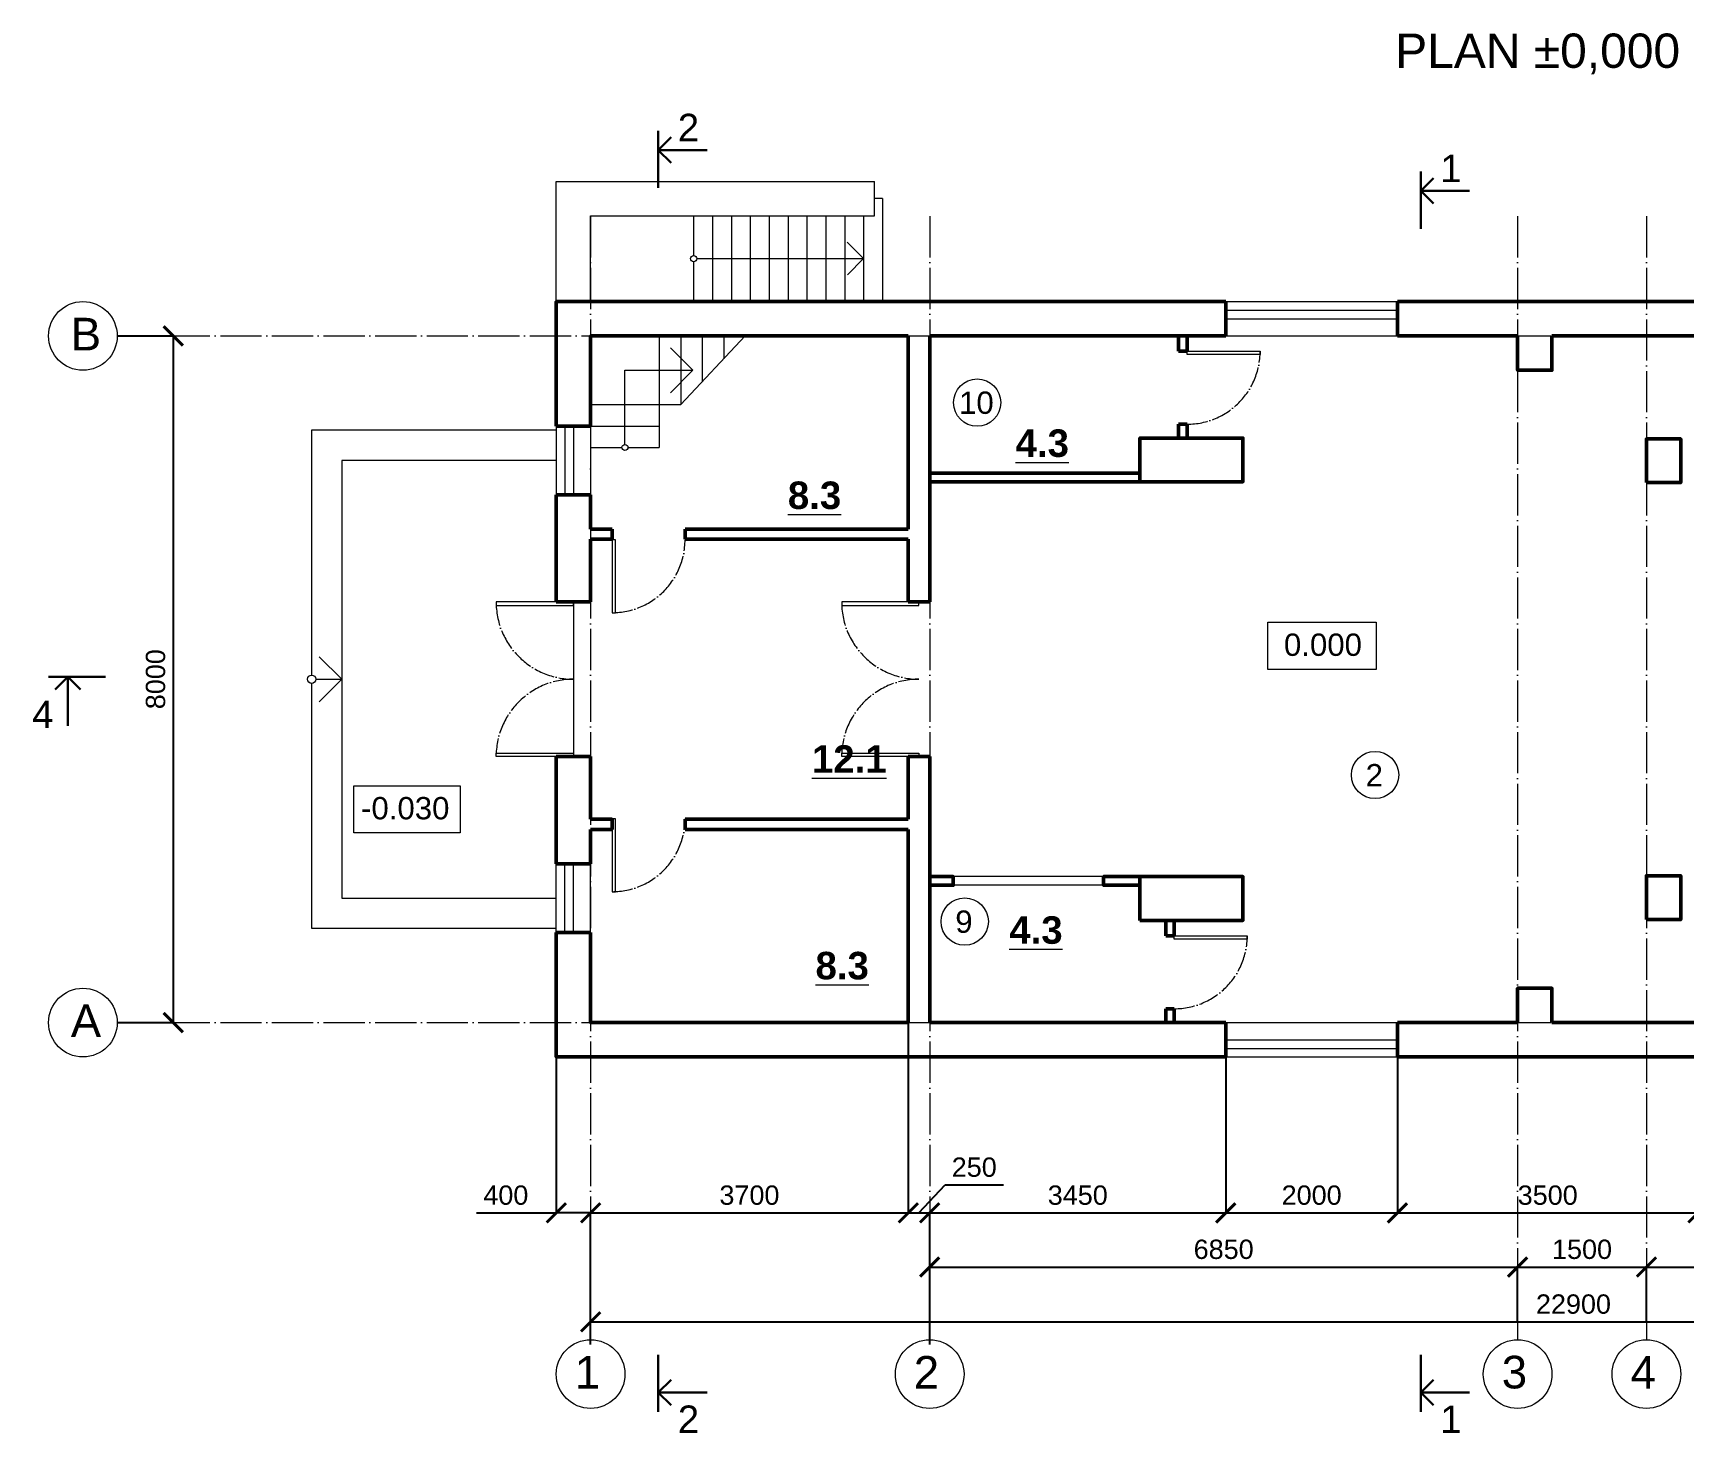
# Model space of a CAD drawing. Header units: millimetres. Extents: x 159 to 5807, y 71 to 6378.
# Drawn here: x 159 to 2082, y 72 to 1703 of the extents above; entities that cross this region are included whole.
import ezdxf

# ---------------------------------------------------------------- set-up
doc = ezdxf.new("R2010")
doc.units = ezdxf.units.MM
doc.linetypes.add('ACAD_ISO04W100', pattern=[30, 24, -3, 0, -3])
for name, color, linetype, lineweight in [('dim', 4, 'Continuous', 13), ('floor', 167, 'Continuous', 13), ('wall', 5, 'Continuous', 50), ('windows', 132, 'Continuous', 13)]:
    doc.layers.add(name, color=color, linetype=linetype, lineweight=lineweight)
doc.styles.add('dim_st2', font='arial.ttf')
doc.styles.get("Standard").update_dxf_attribs({"font": 'arial.ttf'})
doc.dimstyles.new('dims_100', dxfattribs={"dimscale": 9, "dimtxt": 2.5, "dimasz": 2.5, "dimexe": 0, "dimexo": 0, "dimgap": 1, "dimtad": 1, "dimlfac": 10, "dimrnd": 5, "dimtxsty": 'dim_st2', "dimblk": '1q', "dimcen": 2.5, "dimadec": 0, "dimazin": 0, "dimtfac": 1, "dimtmove": 1, "dimatfit": 2, "dimldrblk": '1q', "dimfxl": 1, "dimarcsym": 0})

# ---------------------------------------------------------------- blocks, each defined once
blk = doc.blocks.new('1q')
at = {"color": 0, "linetype": 'ByBlock', "const_width": 0.15}
blk.add_lwpolyline([(-0.5, -0.5), (0.5, 0.5)], dxfattribs=at)
blk = doc.blocks.new('*D60')
at = {"layer": 'Defpoints', "color": 0, "transparency": 16777216}
for p in [(256.6, 1349.7), (256.6, 549.7), (321.9, 549.7)]:
    blk.add_point(p, dxfattribs=at)
at = {"layer": 'dim', "color": 0, "lineweight": -2, "transparency": 16777216}
for p, q in [((256.6, 1349.7), (321.9, 1349.7)), ((321.9, 1349.7), (321.9, 549.7)), ((256.6, 549.7), (321.9, 549.7))]:
    blk.add_line(p, q, dxfattribs=at)
at = {"layer": 'dim', "color": 0, "lineweight": -2, "transparency": 16777216, "xscale": 22.5, "yscale": 22.5, "zscale": 22.5}
for p, rotation in [((321.9, 1349.7), 90), ((321.9, 549.7), 270)]:
    blk.add_blockref('1q', p, dxfattribs=dict(at, rotation=rotation))
at = {"layer": 'dim', "color": 0, "transparency": 16777216, "insert": (301.4, 949.7), "char_height": 22.5, "attachment_point": 5, "rotation": 90, "style": 'dim_st2'}
blk.add_mtext('8000', dxfattribs=at)
blk = doc.blocks.new('*D61')
at = {"layer": 'Defpoints', "color": 0, "transparency": 16777216}
for p in [(768.2, 509.7), (768.2, 328), (808.2, 174.8)]:
    blk.add_point(p, dxfattribs=at)
at = {"layer": 'dim', "color": 0, "lineweight": -2, "transparency": 16777216}
for p, q in [((768.2, 509.7), (768.2, 328)), ((675.1, 328), (768.2, 328)), ((808.2, 328), (768.2, 328)), ((808.2, 174.8), (808.2, 328))]:
    blk.add_line(p, q, dxfattribs=at)
at = {"layer": 'dim', "color": 0, "lineweight": -2, "transparency": 16777216, "xscale": 22.5, "yscale": 22.5, "zscale": 22.5, "rotation": 180}
blk.add_blockref('1q', (768.2, 328), dxfattribs=at)
at = {"layer": 'dim', "color": 0, "lineweight": -2, "transparency": 16777216, "xscale": 22.5, "yscale": 22.5, "zscale": 22.5}
blk.add_blockref('1q', (808.2, 328), dxfattribs=at)
at = {"layer": 'dim', "color": 0, "transparency": 16777216, "insert": (709.4, 348.5), "char_height": 22.5, "attachment_point": 5, "style": 'dim_st2'}
blk.add_mtext('400', dxfattribs=at)
blk = doc.blocks.new('*D43')
at = {"layer": 'Defpoints', "color": 0, "transparency": 16777216}
for p in [(1178.2, 549.7), (1178.2, 328), (808.2, 299.8)]:
    blk.add_point(p, dxfattribs=at)
at = {"layer": 'dim', "color": 0, "lineweight": -2, "transparency": 16777216}
for p, q in [((1178.2, 549.7), (1178.2, 328)), ((808.2, 299.8), (808.2, 328)), ((808.2, 328), (1178.2, 328))]:
    blk.add_line(p, q, dxfattribs=at)
at = {"layer": 'dim', "color": 0, "lineweight": -2, "transparency": 16777216, "xscale": 22.5, "yscale": 22.5, "zscale": 22.5, "rotation": 180}
blk.add_blockref('1q', (808.2, 328), dxfattribs=at)
at = {"layer": 'dim', "color": 0, "lineweight": -2, "transparency": 16777216, "xscale": 22.5, "yscale": 22.5, "zscale": 22.5}
blk.add_blockref('1q', (1178.2, 328), dxfattribs=at)
at = {"layer": 'dim', "color": 0, "transparency": 16777216, "insert": (993.2, 348.5), "char_height": 22.5, "attachment_point": 5, "style": 'dim_st2'}
blk.add_mtext('3700', dxfattribs=at)
blk = doc.blocks.new('*D44')
at = {"layer": 'Defpoints', "color": 0, "transparency": 16777216}
for p in [(1178.2, 549.7), (1203.2, 328), (1203.2, 174.8)]:
    blk.add_point(p, dxfattribs=at)
at = {"layer": 'dim', "color": 0, "lineweight": -2, "transparency": 16777216}
for p, q in [((1178.2, 549.7), (1178.2, 328)), ((1190.7, 328), (1221.1, 360.6)), ((1221.1, 360.6), (1289.1, 360.6)), ((1178.2, 328), (1203.2, 328)), ((1203.2, 174.8), (1203.2, 328))]:
    blk.add_line(p, q, dxfattribs=at)
at = {"layer": 'dim', "color": 0, "lineweight": -2, "transparency": 16777216, "xscale": 22.5, "yscale": 22.5, "zscale": 22.5, "rotation": 180}
blk.add_blockref('1q', (1178.2, 328), dxfattribs=at)
at = {"layer": 'dim', "color": 0, "lineweight": -2, "transparency": 16777216, "xscale": 22.5, "yscale": 22.5, "zscale": 22.5}
blk.add_blockref('1q', (1203.2, 328), dxfattribs=at)
at = {"layer": 'dim', "color": 0, "transparency": 16777216, "insert": (1255.1, 381.1), "char_height": 22.5, "attachment_point": 5, "style": 'dim_st2'}
blk.add_mtext('250', dxfattribs=at)
blk = doc.blocks.new('*D62')
at = {"layer": 'Defpoints', "color": 0, "transparency": 16777216}
for p in [(1548.2, 509.7), (1548.2, 328), (1203.2, 174.8)]:
    blk.add_point(p, dxfattribs=at)
at = {"layer": 'dim', "color": 0, "lineweight": -2, "transparency": 16777216}
for p, q in [((1548.2, 509.7), (1548.2, 328)), ((1203.2, 174.8), (1203.2, 328)), ((1203.2, 328), (1548.2, 328))]:
    blk.add_line(p, q, dxfattribs=at)
at = {"layer": 'dim', "color": 0, "lineweight": -2, "transparency": 16777216, "xscale": 22.5, "yscale": 22.5, "zscale": 22.5, "rotation": 180}
blk.add_blockref('1q', (1203.2, 328), dxfattribs=at)
at = {"layer": 'dim', "color": 0, "lineweight": -2, "transparency": 16777216, "xscale": 22.5, "yscale": 22.5, "zscale": 22.5}
blk.add_blockref('1q', (1548.2, 328), dxfattribs=at)
at = {"layer": 'dim', "color": 0, "transparency": 16777216, "insert": (1375.7, 348.5), "char_height": 22.5, "attachment_point": 5, "style": 'dim_st2'}
blk.add_mtext('3450', dxfattribs=at)
blk = doc.blocks.new('*D63')
at = {"layer": 'Defpoints', "color": 0, "transparency": 16777216}
for p in [(1548.2, 509.7), (1748.2, 509.7), (1748.2, 328)]:
    blk.add_point(p, dxfattribs=at)
at = {"layer": 'dim', "color": 0, "lineweight": -2, "transparency": 16777216}
for p, q in [((1548.2, 509.7), (1548.2, 328)), ((1748.2, 509.7), (1748.2, 328)), ((1548.2, 328), (1748.2, 328))]:
    blk.add_line(p, q, dxfattribs=at)
at = {"layer": 'dim', "color": 0, "lineweight": -2, "transparency": 16777216, "xscale": 22.5, "yscale": 22.5, "zscale": 22.5, "rotation": 180}
blk.add_blockref('1q', (1548.2, 328), dxfattribs=at)
at = {"layer": 'dim', "color": 0, "lineweight": -2, "transparency": 16777216, "xscale": 22.5, "yscale": 22.5, "zscale": 22.5}
blk.add_blockref('1q', (1748.2, 328), dxfattribs=at)
at = {"layer": 'dim', "color": 0, "transparency": 16777216, "insert": (1648.2, 348.5), "char_height": 22.5, "attachment_point": 5, "style": 'dim_st2'}
blk.add_mtext('2000', dxfattribs=at)
blk = doc.blocks.new('*D64')
at = {"layer": 'Defpoints', "color": 0, "transparency": 16777216}
for p in [(1748.2, 509.7), (2098.2, 509.7), (2098.2, 328)]:
    blk.add_point(p, dxfattribs=at)
at = {"layer": 'dim', "color": 0, "lineweight": -2, "transparency": 16777216}
for p, q in [((1748.2, 509.7), (1748.2, 328)), ((2098.2, 509.7), (2098.2, 328)), ((1748.2, 328), (2098.2, 328))]:
    blk.add_line(p, q, dxfattribs=at)
at = {"layer": 'dim', "color": 0, "lineweight": -2, "transparency": 16777216, "xscale": 22.5, "yscale": 22.5, "zscale": 22.5, "rotation": 180}
blk.add_blockref('1q', (1748.2, 328), dxfattribs=at)
at = {"layer": 'dim', "color": 0, "lineweight": -2, "transparency": 16777216, "xscale": 22.5, "yscale": 22.5, "zscale": 22.5}
blk.add_blockref('1q', (2098.2, 328), dxfattribs=at)
at = {"layer": 'dim', "color": 0, "transparency": 16777216, "insert": (1923.2, 348.5), "char_height": 22.5, "attachment_point": 5, "style": 'dim_st2'}
blk.add_mtext('3500', dxfattribs=at)
blk = doc.blocks.new('*D81')
at = {"layer": 'Defpoints', "color": 0, "transparency": 16777216}
for p in [(3098.2, 201.1), (808.2, 180.1), (3098.2, 180.1)]:
    blk.add_point(p, dxfattribs=at)
at = {"layer": 'dim', "color": 0, "lineweight": -2, "transparency": 16777216}
for p, q in [((808.2, 180.1), (808.2, 201.1)), ((808.2, 201.1), (3098.2, 201.1)), ((3098.2, 180.1), (3098.2, 201.1))]:
    blk.add_line(p, q, dxfattribs=at)
at = {"layer": 'dim', "color": 0, "lineweight": -2, "transparency": 16777216, "xscale": 22.5, "yscale": 22.5, "zscale": 22.5, "rotation": 180}
blk.add_blockref('1q', (808.2, 201.1), dxfattribs=at)
at = {"layer": 'dim', "color": 0, "lineweight": -2, "transparency": 16777216, "xscale": 22.5, "yscale": 22.5, "zscale": 22.5}
blk.add_blockref('1q', (3098.2, 201.1), dxfattribs=at)
at = {"layer": 'dim', "color": 0, "transparency": 16777216, "insert": (1953.2, 221.6), "char_height": 22.5, "attachment_point": 5, "style": 'dim_st2'}
blk.add_mtext('22900', dxfattribs=at)
blk = doc.blocks.new('*D54')
at = {"layer": 'Defpoints', "color": 0, "transparency": 16777216}
for p in [(1888.2, 264.9), (1203.2, 201.1), (1888.2, 201.1)]:
    blk.add_point(p, dxfattribs=at)
at = {"layer": 'dim', "color": 0, "lineweight": -2, "transparency": 16777216}
for p, q in [((1203.2, 201.1), (1203.2, 264.9)), ((1203.2, 264.9), (1888.2, 264.9)), ((1888.2, 201.1), (1888.2, 264.9))]:
    blk.add_line(p, q, dxfattribs=at)
at = {"layer": 'dim', "color": 0, "lineweight": -2, "transparency": 16777216, "xscale": 22.5, "yscale": 22.5, "zscale": 22.5, "rotation": 180}
blk.add_blockref('1q', (1203.2, 264.9), dxfattribs=at)
at = {"layer": 'dim', "color": 0, "lineweight": -2, "transparency": 16777216, "xscale": 22.5, "yscale": 22.5, "zscale": 22.5}
blk.add_blockref('1q', (1888.2, 264.9), dxfattribs=at)
at = {"layer": 'dim', "color": 0, "transparency": 16777216, "insert": (1545.7, 285.4), "char_height": 22.5, "attachment_point": 5, "style": 'dim_st2'}
blk.add_mtext('6850', dxfattribs=at)
blk = doc.blocks.new('*D55')
at = {"layer": 'Defpoints', "color": 0, "transparency": 16777216}
for p in [(2038.2, 264.9), (1888.2, 201.1), (2038.2, 201.1)]:
    blk.add_point(p, dxfattribs=at)
at = {"layer": 'dim', "color": 0, "lineweight": -2, "transparency": 16777216}
for p, q in [((1888.2, 201.1), (1888.2, 264.9)), ((1888.2, 264.9), (2038.2, 264.9)), ((2038.2, 201.1), (2038.2, 264.9))]:
    blk.add_line(p, q, dxfattribs=at)
at = {"layer": 'dim', "color": 0, "lineweight": -2, "transparency": 16777216, "xscale": 22.5, "yscale": 22.5, "zscale": 22.5, "rotation": 180}
blk.add_blockref('1q', (1888.2, 264.9), dxfattribs=at)
at = {"layer": 'dim', "color": 0, "lineweight": -2, "transparency": 16777216, "xscale": 22.5, "yscale": 22.5, "zscale": 22.5}
blk.add_blockref('1q', (2038.2, 264.9), dxfattribs=at)
at = {"layer": 'dim', "color": 0, "transparency": 16777216, "insert": (1963.2, 285.4), "char_height": 22.5, "attachment_point": 5, "style": 'dim_st2'}
blk.add_mtext('1500', dxfattribs=at)
blk = doc.blocks.new('*D56')
at = {"layer": 'Defpoints', "color": 0, "transparency": 16777216}
for p in [(2388.2, 264.9), (2038.2, 201.1), (2388.2, 201.1)]:
    blk.add_point(p, dxfattribs=at)
at = {"layer": 'dim', "color": 0, "lineweight": -2, "transparency": 16777216}
for p, q in [((2038.2, 201.1), (2038.2, 264.9)), ((2038.2, 264.9), (2388.2, 264.9)), ((2388.2, 201.1), (2388.2, 264.9))]:
    blk.add_line(p, q, dxfattribs=at)
at = {"layer": 'dim', "color": 0, "lineweight": -2, "transparency": 16777216, "xscale": 22.5, "yscale": 22.5, "zscale": 22.5, "rotation": 180}
blk.add_blockref('1q', (2038.2, 264.9), dxfattribs=at)
at = {"layer": 'dim', "color": 0, "lineweight": -2, "transparency": 16777216, "xscale": 22.5, "yscale": 22.5, "zscale": 22.5}
blk.add_blockref('1q', (2388.2, 264.9), dxfattribs=at)
at = {"layer": 'dim', "color": 0, "transparency": 16777216, "insert": (2213.2, 285.4), "char_height": 22.5, "attachment_point": 5, "style": 'dim_st2'}
blk.add_mtext('3500', dxfattribs=at)

msp = doc.modelspace()

# ---------------------------------------------------------------- linework, layer by layer
at = {"layer": 'dim', "lineweight": 30}
for p, q in [((887.0065, 1522.1434), (887.0065, 1588.7014)), ((887.0065, 1566.1896), (902.0533, 1581.0084)), ((887.0065, 1566.1896), (944.067, 1566.1896)), ((887.0065, 1566.1896), (902.0533, 1551.3708)), ((1775.2132, 1474.4888), (1775.2132, 1541.0468)), ((1775.2132, 1518.535), (1790.26, 1533.3537)), ((1775.2132, 1518.535), (1832.2737, 1518.535)), ((1775.2132, 1518.535), (1790.26, 1503.7162)), ((243.1853, 952.5742), (176.6272, 952.5742)), ((199.1391, 952.5742), (184.3203, 937.5274)), ((199.1391, 952.5742), (199.1391, 895.5137)), ((199.1391, 952.5742), (213.9579, 937.5274)), ((887.0065, 162.6602), (887.0065, 96.1021)), ((1775.2132, 162.6602), (1775.2132, 96.1021)), ((887.0065, 118.614), (902.0533, 133.4328)), ((887.0065, 118.614), (944.067, 118.614)), ((887.0065, 118.614), (902.0533, 103.7952)), ((1775.2132, 118.614), (1790.26, 133.4328)), ((1775.2132, 118.614), (1832.2737, 118.614)), ((1775.2132, 118.614), (1790.26, 103.7952))]:
    msp.add_line(p, q, dxfattribs=at)
at = {"layer": 'dim', "linetype": 'ACAD_ISO04W100', "ltscale": 2}
for p, q in [((808.1861, 1489.0536), (808.1861, 180.1339)), ((1203.1861, 1489.0536), (1203.1861, 180.1339)), ((1888.1861, 1489.0536), (1888.1861, 180.1339)), ((2038.1861, 1489.0536), (2038.1861, 180.1339)), ((256.6383, 1349.6729), (2492.2738, 1349.6729)), ((256.6383, 549.6729), (2492.2738, 549.6729))]:
    msp.add_line(p, q, dxfattribs=at)
at = {"layer": 'dim'}
for points in [[(1597.0527, 1015.9755), (1723.4232, 1015.9755), (1723.4232, 961.097), (1597.0527, 961.097)], [(532.4033, 825.5378), (656.1412, 825.5378), (656.1412, 770.6593), (532.4033, 770.6593)]]:
    msp.add_lwpolyline(points, close=True, dxfattribs=at)
at = {"layer": 'dim', "color": 18, "true_color": 0x000000}
for centre in [(216.6383, 1349.6729), (216.6383, 549.6729), (808.1861, 140.1339), (1203.1861, 140.1339), (1888.1861, 140.1339), (2038.1861, 140.1339)]:
    msp.add_circle(centre, 40, dxfattribs=at)
at = {"layer": 'dim'}
for centre in [(1258.5082, 1271.9273), (1722.0543, 838.1355), (1243.9968, 667.3713)]:
    msp.add_circle(centre, 27.5403, dxfattribs=at)
at = {"layer": 'floor'}
for p, q in [((1138.9606, 1489.6729), (1138.9606, 1529.6729)), ((1148.1861, 1509.6729), (1138.9606, 1509.6729)), ((1148.1861, 1509.6729), (1148.1861, 1389.6729)), ((928.1861, 1489.6729), (928.1861, 1443.2549)), ((950.1861, 1489.6729), (950.1861, 1389.6729)), ((972.1861, 1489.6729), (972.1861, 1389.6729)), ((994.1861, 1489.6729), (994.1861, 1389.6729)), ((1016.1861, 1489.6729), (1016.1861, 1389.6729)), ((1038.1861, 1489.6729), (1038.1861, 1389.6729)), ((1060.1861, 1489.6729), (1060.1861, 1389.6729)), ((1082.1861, 1489.6729), (1082.1861, 1389.6729)), ((1104.1861, 1489.6729), (1104.1861, 1389.6729)), ((1126.1861, 1489.6729), (1126.1861, 1389.6729)), ((1126.1861, 1439.6729), (1106.9281, 1458.931)), ((928.1861, 1436.0909), (928.1861, 1389.6729)), ((931.7681, 1439.6729), (1126.1861, 1439.6729)), ((1126.1861, 1439.6729), (1107.3251, 1420.8118)), ((888.1861, 1349.6729), (888.1861, 1219.6729)), ((913.1861, 1349.6729), (913.1861, 1269.6729)), ((913.1861, 1269.6729), (988.1306, 1349.6729)), ((938.1861, 1349.6729), (938.1861, 1296.3593)), ((963.1861, 1349.6729), (963.1861, 1323.0457)), ((927.2641, 1309.6729), (901.0587, 1335.8784)), ((848.1861, 1223.1526), (848.1861, 1309.6729)), ((848.1861, 1309.6729), (927.2641, 1309.6729)), ((927.2641, 1309.6729), (901.0587, 1283.4674)), ((808.1861, 1269.6729), (888.1861, 1269.6729)), ((888.1861, 1269.6729), (913.1861, 1269.6729)), ((808.1861, 1244.6729), (888.1861, 1244.6729)), ((808.1861, 1219.6729), (844.7064, 1219.6729)), ((851.6658, 1219.6729), (888.1861, 1219.6729)), ((518.1861, 949.6729), (491.9807, 975.8784)), ((487.99, 949.6729), (518.1861, 949.6729)), ((518.1861, 949.6729), (491.9807, 923.4674))]:
    msp.add_line(p, q, dxfattribs=at)
for points in [[(768.1861, 1389.6729), (768.1861, 1529.6729), (1138.9606, 1529.6729)], [(808.1861, 1389.6729), (808.1861, 1489.6729), (1138.9606, 1489.6729)], [(768.1861, 1239.6729), (483.1861, 1239.6729), (483.1861, 954.4769)], [(768.1861, 1204.6729), (518.1861, 1204.6729), (518.1861, 694.6729), (768.1861, 694.6729)], [(483.1861, 944.8689), (483.1861, 659.6729), (768.1861, 659.6729)]]:
    msp.add_lwpolyline(points, dxfattribs=at)
for centre, radius in [((928.1861, 1439.6729), 3.582), ((848.1861, 1219.6729), 3.4797), ((483.1861, 949.6729), 4.804)]:
    msp.add_circle(centre, radius, dxfattribs=at)
at = {"layer": 'wall'}
for p, q in [((1548.1861, 1349.6729), (1548.1861, 1389.6729)), ((1748.1861, 1349.6729), (1748.1861, 1389.6729)), ((1178.1861, 1349.6729), (1178.1861, 1124.6729)), ((1203.1861, 1349.6729), (1203.1861, 1039.6729)), ((1493.1861, 1349.6729), (1493.1861, 1331.8101)), ((1503.1861, 1349.6729), (1503.1861, 1331.8101)), ((1493.1861, 1331.8101), (1503.1861, 1331.8101)), ((808.1861, 1244.6729), (768.1861, 1244.6729)), ((1493.1861, 1246.8101), (1493.1861, 1230.6729)), ((1493.1861, 1246.8101), (1503.1861, 1246.8101)), ((1503.1861, 1246.8101), (1503.1861, 1230.6729)), ((1448.1861, 1189.6729), (1203.1861, 1189.6729)), ((1448.1861, 1179.6729), (1203.1861, 1179.6729)), ((808.1861, 1164.6729), (768.1861, 1164.6729)), ((833.1861, 1124.6729), (808.1861, 1124.6729)), ((833.1861, 1124.6729), (833.1861, 1112.6729)), ((1178.1861, 1124.6729), (918.1861, 1124.6729)), ((918.1861, 1124.6729), (918.1861, 1112.6729)), ((833.1861, 1112.6729), (808.1861, 1112.6729)), ((1178.1861, 1112.6729), (918.1861, 1112.6729)), ((1178.1861, 1112.6729), (1178.1861, 1039.6729)), ((768.1861, 1039.6729), (808.1861, 1039.6729)), ((1178.1861, 1039.6729), (1203.1861, 1039.6729)), ((768.1861, 859.6729), (808.1861, 859.6729)), ((1178.1861, 859.6729), (1178.1861, 786.6729)), ((1178.1861, 859.6729), (1203.1861, 859.6729)), ((1203.1861, 859.6729), (1203.1861, 549.6729)), ((833.1861, 786.6729), (808.1861, 786.6729)), ((833.1861, 774.6729), (808.1861, 774.6729)), ((833.1861, 786.6729), (833.1861, 774.6729)), ((1178.1861, 786.6729), (918.1861, 786.6729)), ((918.1861, 786.6729), (918.1861, 774.6729)), ((1178.1861, 774.6729), (918.1861, 774.6729)), ((1178.1861, 774.6729), (1178.1861, 549.6729)), ((808.1861, 734.6729), (768.1861, 734.6729)), ((808.1861, 654.6729), (768.1861, 654.6729)), ((1478.1861, 650.8101), (1478.1861, 668.6729)), ((1488.1861, 650.8101), (1488.1861, 668.6729)), ((1478.1861, 650.8101), (1488.1861, 650.8101)), ((1478.1861, 549.6729), (1478.1861, 565.8101)), ((1478.1861, 565.8101), (1488.1861, 565.8101)), ((1488.1861, 549.6729), (1488.1861, 565.8101)), ((1548.1861, 549.6729), (1548.1861, 509.6729)), ((1748.1861, 549.6729), (1748.1861, 509.6729))]:
    msp.add_line(p, q, dxfattribs=at)
for points in [[(768.1861, 1244.6729), (768.1861, 1389.6729), (1548.1861, 1389.6729)], [(1748.1861, 1389.6729), (2098.1861, 1389.6729)], [(808.1861, 1244.6729), (808.1861, 1349.6729), (1178.1861, 1349.6729)], [(1203.1861, 1349.6729), (1548.1861, 1349.6729)], [(1748.1861, 1349.6729), (1888.1861, 1349.6729)], [(1888.1861, 1349.6729), (1888.1861, 1309.6729), (1928.1861, 1309.6729), (1928.1861, 1349.6729)], [(1928.1861, 1349.6729), (2098.1861, 1349.6729)], [(768.1861, 1039.6729), (768.1861, 1164.6729)], [(808.1861, 1124.6729), (808.1861, 1164.6729)], [(808.1861, 1039.6729), (808.1861, 1112.6729)], [(768.1861, 734.6729), (768.1861, 859.6729)], [(808.1861, 786.6729), (808.1861, 859.6729)], [(808.1861, 734.6729), (808.1861, 774.6729)], [(1203.1861, 719.6729), (1230.6616, 719.6729), (1230.6616, 709.6729), (1203.1861, 709.6729)], [(1448.1861, 719.6729), (1405.7106, 719.6729), (1405.7106, 709.6729), (1448.1861, 709.6729)], [(1548.1861, 509.6729), (768.1861, 509.6729), (768.1861, 654.6729)], [(1178.1861, 549.6729), (808.1861, 549.6729), (808.1861, 654.6729)], [(1888.1861, 549.6729), (1888.1861, 589.6729), (1928.1861, 589.6729), (1928.1861, 549.6729)], [(1548.1861, 549.6729), (1203.1861, 549.6729)], [(1888.1861, 549.6729), (1748.1861, 549.6729)], [(2098.1861, 549.6729), (1928.1861, 549.6729)], [(2098.1861, 509.6729), (1748.1861, 509.6729)]]:
    msp.add_lwpolyline(points, dxfattribs=at)
for points in [[(1448.1861, 1179.6729), (1568.1861, 1179.6729), (1568.1861, 1230.6729), (1448.1861, 1230.6729)], [(2038.1861, 1178.6729), (2078.1861, 1178.6729), (2078.1861, 1229.6729), (2038.1861, 1229.6729)], [(1448.1861, 668.6729), (1568.1861, 668.6729), (1568.1861, 719.6729), (1448.1861, 719.6729)], [(2038.1861, 669.6729), (2078.1861, 669.6729), (2078.1861, 720.6729), (2038.1861, 720.6729)]]:
    msp.add_lwpolyline(points, close=True, dxfattribs=at)
at = {"layer": 'windows'}
for p, q in [((1548.1861, 1389.6729), (1748.1861, 1389.6729)), ((1548.1861, 1379.6729), (1748.1861, 1379.6729)), ((1548.1861, 1369.6729), (1748.1861, 1369.6729)), ((1548.1861, 1349.6729), (1748.1861, 1349.6729)), ((768.1861, 1244.6729), (768.1861, 1164.6729)), ((778.1861, 1244.6729), (778.1861, 1164.6729)), ((788.1861, 1244.6729), (788.1861, 1164.6729)), ((808.1861, 1244.6729), (808.1861, 1164.6729)), ((788.1861, 1039.6729), (788.1861, 859.6729)), ((768.1861, 654.6729), (768.1861, 734.6729)), ((778.1861, 654.6729), (778.1861, 734.6729)), ((788.1861, 654.6729), (788.1861, 734.6729)), ((808.1861, 654.6729), (808.1861, 734.6729)), ((1448.1861, 719.6729), (1203.1861, 719.6729)), ((1448.1861, 709.6729), (1203.1861, 709.6729)), ((1548.1861, 549.6729), (1748.1861, 549.6729)), ((1548.1861, 529.6729), (1748.1861, 529.6729)), ((1548.1861, 519.6729), (1748.1861, 519.6729)), ((1548.1861, 509.6729), (1748.1861, 509.6729))]:
    msp.add_line(p, q, dxfattribs=at)
for points in [[(1588.1861, 1327.8101), (1503.1861, 1327.8101), (1503.1861, 1331.8101), (1588.1861, 1331.8101)], [(837.1861, 1027.1729), (837.1861, 1112.1729), (833.1861, 1112.1729), (833.1861, 1027.1729)], [(788.1861, 1035.6729), (788.1861, 1039.6729), (698.1861, 1039.6729), (698.1861, 1035.6729)], [(1190.6861, 1035.6729), (1190.6861, 1039.6729), (1100.6861, 1039.6729), (1100.6861, 1035.6729)], [(788.1861, 863.6729), (788.1861, 859.6729), (698.1861, 859.6729), (698.1861, 863.6729)], [(1190.6861, 863.6729), (1190.6861, 859.6729), (1100.6861, 859.6729), (1100.6861, 863.6729)], [(837.1861, 702.1729), (837.1861, 787.1729), (833.1861, 787.1729), (833.1861, 702.1729)], [(1573.1861, 646.8101), (1488.1861, 646.8101), (1488.1861, 650.8101), (1573.1861, 650.8101)]]:
    msp.add_lwpolyline(points, close=True, dxfattribs=at)
at = {"layer": 'windows', "linetype": 'ACAD_ISO04W100'}
for centre, radius, start, end in [((1503.1861, 1331.8101), 85, 270, 360), ((833.1861, 1112.1729), 85, 270, 360), ((788.0858, 1039.6611), 89.9881, 182.5400382, 270.0638671), ((1190.5858, 1039.6611), 89.9881, 182.5400382, 270.0638671), ((788.0858, 859.6849), 89.9881, 89.9361329, 177.4599618), ((1190.5858, 859.6849), 89.9881, 89.9361329, 177.4599618), ((833.1861, 787.1729), 85, 270, 360), ((1488.1861, 650.8101), 85, 270, 360)]:
    msp.add_arc(centre, radius, start, end, dxfattribs=at)

# ---------------------------------------------------------------- texts
at = {"layer": 'dim', "insert": (1911.5115, 1678.1881), "char_height": 40, "width": 611.754, "attachment_point": 5}
msp.add_mtext('{\\fArial|b0|i0|c0|p34;PLAN %%P0,000}', dxfattribs=at)
at = {"layer": 'dim', "attachment_point": 5, "style": 'dim_st2'}
for s, insert, char_height in [('{\\fArial|b0|i0|c204|p34;2}', (922.1858, 1592.4112), 32), ('{\\fArial|b0|i0|c204|p34;1}', (1810.3925, 1544.7566), 32), ('{\\fArial|b0|i0|c204|p34;10}', (1257.6374, 1271.6322), 26), ('{\\fArial|b1|i0|c204|p34;\\L4.3}', (1334.3805, 1224.4666), 32), ('{\\fArial|b1|i0|c204|p34;\\L8.3}', (1069.056, 1163.7431), 32), ('{\\fArial|b0|i0|c204|p34;0}.{\\fArial|b0|i0|c204|p34;0}00', (1661.3574, 989.6995), 26), ('4', (169.9714, 908.7561), 32), ('{\\fArial|b1|i0|c0|p34;\\L12\\fArial|b1|i0|c204|p34;.\\fArial|b1|i0|c0|p34;1}', (1109.4914, 856.7724), 32), ('{\\fArial|b0|i0|c204|p34;2}', (1721.1835, 837.8404), 26), ('-{\\fArial|b0|i0|c204|p34;0}.030', (592.2069, 799.2618), 26), ('{\\fArial|b0|i0|c204|p34;9}', (1243.126, 667.0762), 26), ('{\\fArial|b1|i0|c204|p34;\\L4.3}', (1327.001, 657.2643), 32), ('{\\fArial|b1|i0|c204|p34;\\L8.3}', (1101.2628, 615.8127), 32), ('{\\fArial|b0|i0|c204|p34;2}', (922.1858, 87.5665), 32), ('{\\fArial|b0|i0|c204|p34;1}', (1810.3925, 87.5665), 32)]:
    msp.add_mtext(s, dxfattribs=dict(at, insert=insert, char_height=char_height))
at = {"layer": 'dim', "color": 18, "true_color": 0x000000, "char_height": 38, "attachment_point": 5, "style": 'dim_st2'}
for s, insert in [('B', (220.2273, 1351.7521)), ('{\\fArial|b0|i0|c204|p34;А}', (220.2273, 551.7521)), ('{\\fArial|b0|i0|c204|p34;1}', (804.4228, 142.2131)), ('{\\fArial|b0|i0|c204|p34;2}', (1199.4228, 142.2131)), ('{\\fArial|b0|i0|c204|p34;3}', (1884.4228, 142.2131)), ('{\\fArial|b0|i0|c204|p34;4}', (2034.4228, 142.2131))]:
    msp.add_mtext(s, dxfattribs=dict(at, insert=insert))

# ---------------------------------------------------------------- dimensions: what is measured, and where the dimension line sits
at = {"layer": 'dim'}
dim = msp.add_linear_dim(base=(321.866, 549.6729), p1=(256.6383, 1349.6729), p2=(256.6383, 549.6729), angle=90, dimstyle='dims_100', dxfattribs=at)
dim.commit()
dim.dimension.update_dxf_attribs({"geometry": '*D60', "text_midpoint": (301.3781, 949.6729)})
for base, p1, p2, picture, middle in [((1178.1861, 328.0049), (808.1861, 299.7945), (1178.1861, 549.6729), '*D43', (993.1861, 348.5004)), ((1548.1861, 328.0049), (1203.1861, 174.8288), (1548.1861, 509.6729), '*D62', (1375.6861, 348.5004)), ((1748.1861, 328.0049), (1548.1861, 509.6729), (1748.1861, 509.6729), '*D63', (1648.1861, 348.4928)), ((1888.1861, 264.9435), (1203.1861, 201.1343), (1888.1861, 201.1343), '*D54', (1545.6861, 285.4314)), ((2038.1861, 264.9435), (1888.1861, 201.1343), (2038.1861, 201.1343), '*D55', (1963.1861, 285.4314)), ((2388.1861, 264.9435), (2038.1861, 201.1343), (2388.1861, 201.1343), '*D56', (2213.1861, 285.439))]:
    dim = msp.add_linear_dim(base=base, p1=p1, p2=p2, dimstyle='dims_100', dxfattribs=at)
    dim.commit()
    dim.dimension.update_dxf_attribs({"geometry": picture, "text_midpoint": middle})
for base, p1, p2, picture, middle in [((1203.1861, 328.0049), (1178.1861, 549.6729), (1203.1861, 174.8288), '*D44', (1230.0845, 360.6167)), ((768.1861, 328.0049), (808.1861, 174.8288), (768.1861, 509.6729), '*D61', (709.3797, 323.5049)), ((2098.1861, 328.0049), (1748.1861, 509.6729), (2098.1861, 509.6729), '*D64', (1923.1861, 328.0049)), ((3098.1861, 201.1343), (808.1861, 180.1339), (3098.1861, 180.1339), '*D81', (1953.1861, 201.1343))]:
    dim = msp.add_linear_dim(base=base, p1=p1, p2=p2, dimstyle='dims_100', dxfattribs=at)
    dim.commit()
    dim.dimension.update_dxf_attribs({"geometry": picture, "text_midpoint": middle, "dimtype": 160})

doc.saveas('drawing.dxf')
